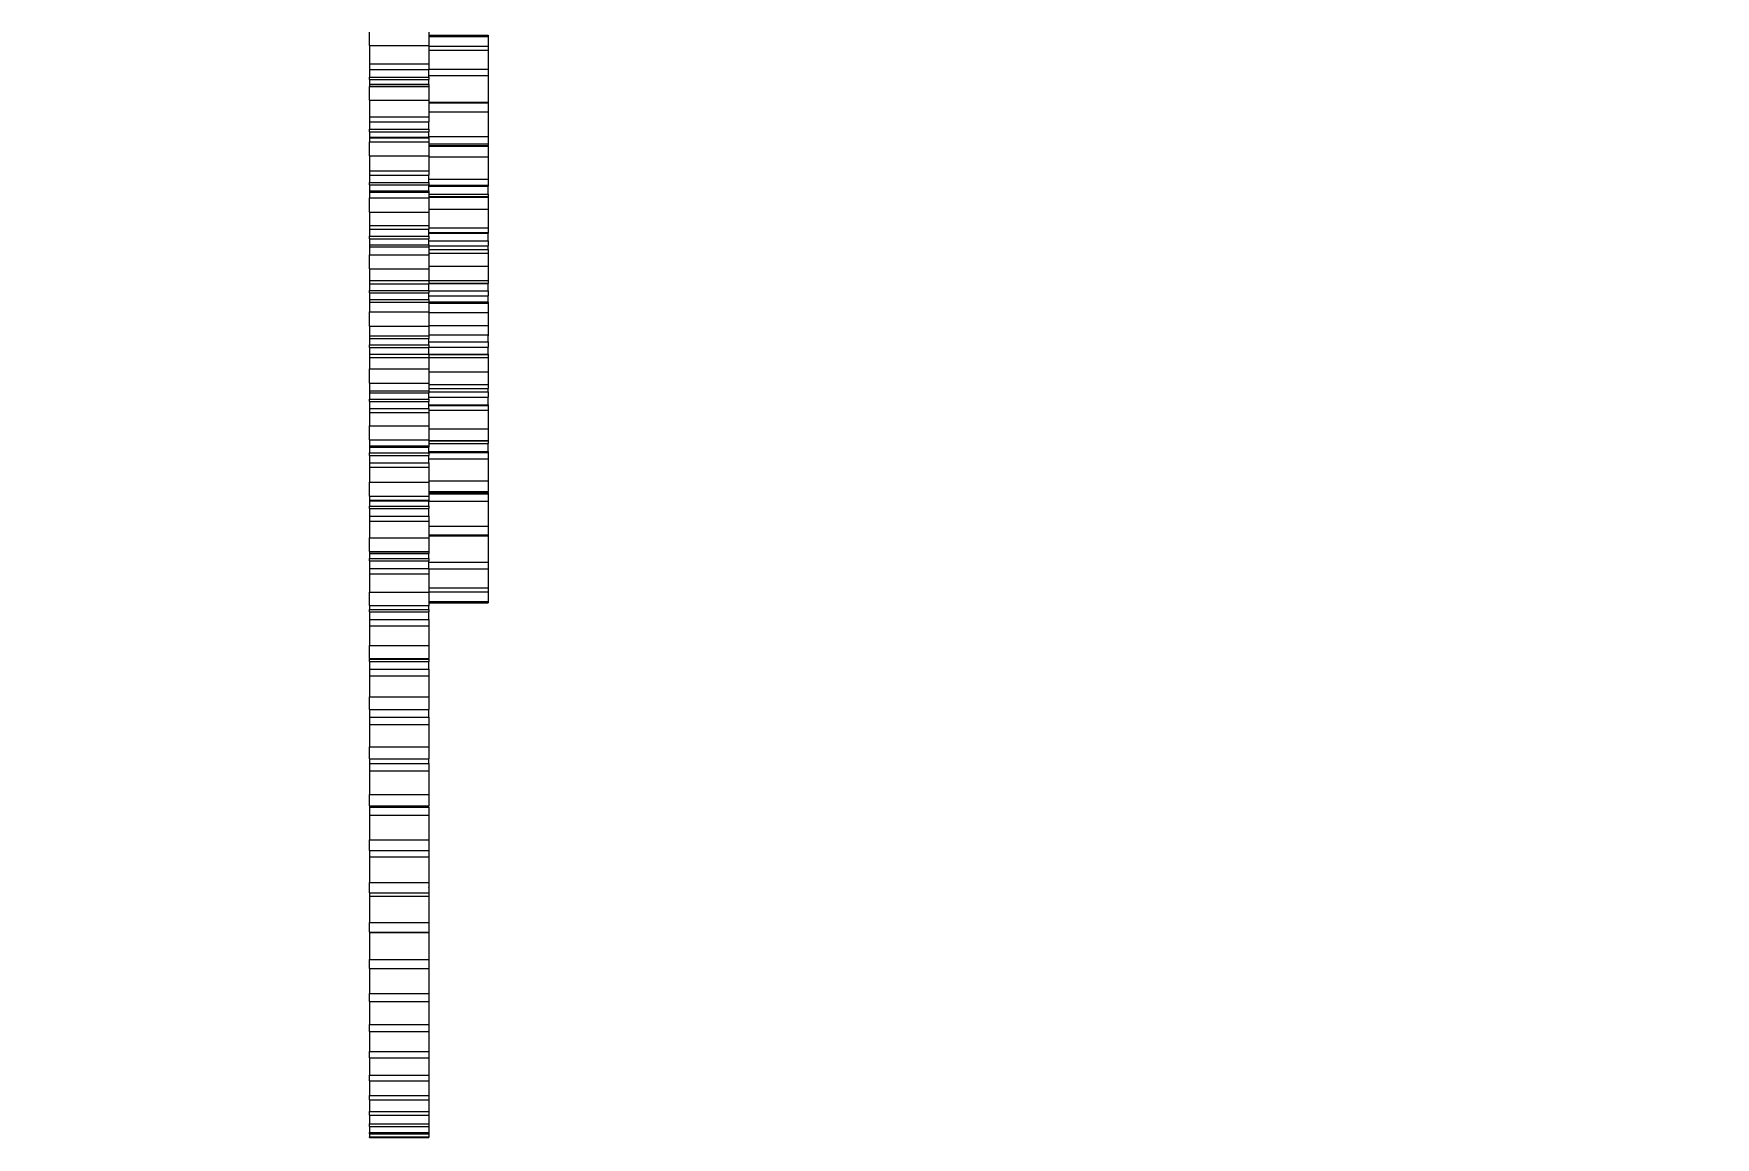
# Model space of a CAD drawing. Extents: x -3282 to 4846, y -1718 to 1845.
# Drawn here: x 307.4 to 590.8, y -96.9 to 89.2 of the extents above; entities that cross this region are included whole.
import ezdxf

# ---------------------------------------------------------------- set-up
doc = ezdxf.new("R2010")
doc.units = 0
doc.layers.get('0').update_dxf_attribs({"linetype": 'CONTINUOUS'})
doc.layers.add('DIMENSION', color=7, linetype='CONTINUOUS')
doc.styles.add('VCDSTYLE14', font='DejaVu Sans Mono')
doc.dimstyles.get("Standard").update_dxf_attribs({"dimtxt": 2.5, "dimasz": 2.5, "dimexe": 1.25, "dimexo": 0.625, "dimtad": 1, "dimcen": 2.5, "dimazin": 3, "dimtfac": 1, "dimtmove": 0, "dimatfit": 3})

# ---------------------------------------------------------------- blocks, each defined once
blk = doc.blocks.new('*D0')
at = {"layer": 'DIMENSION'}
for p, q in [((1920.409424, 1586.460938), (1879.283569, 1563.877319)), ((1904.027975, 1583.74002), (1879.283569, 1563.877319)), ((1874.299874, 1572.952921), (1879.765015, 1563.000732)), ((1879.283569, 1563.877319), (1909.322672, 1574.098123)), ((1867.343814, 1569.133104), (1872.808838, 1559.180908)), ((1872.327515, 1560.057495), (1879.283569, 1563.877319)), ((1872.327515, 1560.057495), (1842.288417, 1549.836677)), ((1846.031494, 1545.617432), (1872.327515, 1560.057495)), ((1847.583118, 1540.194783), (1872.327515, 1560.057495))]:
    blk.add_line(p, q, dxfattribs=at)
at = {"layer": 'DIMENSION', "style": 'VCDSTYLE14'}
blk.add_text('7.9', height=20, rotation=28.77, dxfattribs=at).set_placement((1873.20752, 1561.681519))
blk = doc.blocks.new('*D1')
at = {"layer": 'DIMENSION'}
for p, q in [((1893.807739, 1612.206177), (1887.669786, 1643.337159)), ((1877.409754, 1639.370834), (1893.807739, 1612.206177)), ((1882.990479, 1640.18811), (1893.807739, 1612.206177)), ((1867.365429, 1601.984106), (1894.740479, 1612.566772)), ((1893.807739, 1612.206177), (1917.175781, 1551.758423)), ((1890.733437, 1541.536361), (1918.108521, 1552.119019)), ((1934.379883, 1507.255249), (1917.175781, 1551.758423)), ((1933.573797, 1524.593784), (1917.175781, 1551.758423)), ((1917.175781, 1551.758423), (1923.313769, 1520.627448))]:
    blk.add_line(p, q, dxfattribs=at)
at = {"layer": 'DIMENSION', "style": 'VCDSTYLE14'}
blk.add_text('64.8', height=20, rotation=291.14, dxfattribs=at).set_placement((1910.167725, 1572.65979))
blk = doc.blocks.new('*D2')
at = {"layer": 'DIMENSION'}
for p, q in [((1890.443099, 1628.95426), (1863.278442, 1612.556274)), ((1891.260376, 1623.373535), (1863.278442, 1612.556274)), ((1863.278442, 1612.556274), (1894.409424, 1618.694227)), ((1848.354736, 1606.786987), (1863.278442, 1612.556274)), ((1867.365429, 1601.984106), (1862.917847, 1613.489014)), ((1848.354736, 1606.786987), (1817.223763, 1600.648989)), ((1820.372925, 1595.969727), (1848.354736, 1606.786987)), ((1821.190104, 1590.388962), (1848.354736, 1606.786987)), ((1852.441755, 1596.214883), (1847.994141, 1607.719727))]:
    blk.add_line(p, q, dxfattribs=at)
at = {"layer": 'DIMENSION', "style": 'VCDSTYLE14'}
blk.add_text('16', height=20, rotation=21.14, dxfattribs=at).set_placement((1855.276367, 1610.534912))
blk = doc.blocks.new('*D3')
at = {"layer": 'DIMENSION'}
for p, q in [((2720.820225, 518.82797), (2690.862793, 508.370209)), ((2720.47168, 513.198486), (2690.862793, 508.370209)), ((2455.580078, 470.00296), (2690.862793, 508.370209)), ((2690.862793, 508.370209), (2722.590595, 507.971368)), ((2455.580078, 470.00296), (2423.852276, 470.401786)), ((2260.59668, 438.207214), (2455.580078, 470.00296)), ((2425.622651, 459.545186), (2455.580078, 470.00296))]:
    blk.add_line(p, q, dxfattribs=at)
at = {"layer": 'DIMENSION', "style": 'VCDSTYLE14'}
blk.add_text('%%c 238.4', height=20, rotation=9.26, dxfattribs=at).set_placement((2264.383545, 439.837952))

msp = doc.modelspace()

# ---------------------------------------------------------------- linework, layer by layer
at = {"color": 1}
for p, q in [((363.991122, 87.160784), (363.991122, 89.42574)), ((373.991122, 89.42574), (373.991122, 87.160784)), ((373.991122, 88.939137), (383.991122, 88.939137)), ((373.991122, 88.939137), (383.991122, 88.939137)), ((373.991122, 88.708139), (383.991122, 88.708139)), ((373.991122, 88.708139), (383.991122, 88.708139)), ((383.991122, 88.939137), (383.991122, 88.708139)), ((383.991122, 88.939137), (383.991122, 88.708139)), ((383.991122, 88.70814), (383.991122, 87.079169)), ((383.991122, 88.70814), (383.991122, 87.079169)), ((363.991122, 87.160784), (363.991122, 84.087069)), ((363.991122, 87.160784), (373.991122, 87.160784)), ((373.991122, 87.160784), (373.991122, 84.087069)), ((373.991122, 87.079169), (383.991122, 87.079169)), ((373.991122, 87.079169), (383.991122, 87.079169)), ((373.991122, 86.396272), (383.991122, 86.396272)), ((373.991122, 86.396272), (383.991122, 86.396272)), ((383.991122, 87.079169), (383.991122, 86.396272)), ((383.991122, 87.079169), (383.991122, 86.396272)), ((383.991122, 86.396274), (383.991122, 83.209526)), ((383.991122, 86.396274), (383.991122, 83.209526)), ((363.991122, 84.087069), (363.991122, 83.152949)), ((363.991122, 84.087069), (373.991122, 84.087069)), ((363.991122, 83.152949), (363.991122, 81.855207)), ((363.991122, 83.152949), (373.991122, 83.152949)), ((373.991122, 84.087069), (373.991122, 83.152949)), ((373.991122, 83.209526), (383.991122, 83.209526)), ((373.991122, 83.209526), (383.991122, 83.209526)), ((373.991122, 81.855207), (373.991122, 83.152949)), ((383.991122, 83.209526), (383.991122, 82.104576)), ((383.991122, 83.209526), (383.991122, 82.104576)), ((363.991122, 81.454091), (363.991122, 81.855207)), ((363.991122, 81.855207), (373.991122, 81.855207)), ((363.991122, 81.454091), (363.991122, 80.62639)), ((363.991122, 81.454091), (373.991122, 81.454091)), ((373.991122, 80.62639), (363.991122, 80.62639)), ((363.991122, 80.62639), (363.991122, 80.62085)), ((363.991122, 80.62085), (363.991122, 80.291247)), ((363.991122, 80.62085), (373.991122, 80.62085)), ((363.991122, 77.974302), (363.991122, 80.291247)), ((363.991122, 80.291247), (373.991122, 80.291247)), ((373.991122, 82.104576), (383.991122, 82.104576)), ((373.991122, 82.104576), (383.991122, 82.104576)), ((373.991122, 81.855207), (373.991122, 81.454091)), ((373.991122, 80.62639), (373.991122, 81.454091)), ((373.991122, 80.62639), (373.991122, 80.62085)), ((373.991122, 80.62085), (373.991122, 80.291247)), ((373.991122, 80.291247), (373.991122, 77.974302)), ((383.991122, 82.104577), (383.991122, 77.652639)), ((383.991122, 82.104577), (383.991122, 77.652639)), ((363.991122, 77.974302), (363.991122, 75.164071)), ((363.991122, 77.974302), (373.991122, 77.974302)), ((373.991122, 77.974303), (373.991122, 75.164071)), ((373.991122, 77.652639), (383.991122, 77.652639)), ((373.991122, 77.652639), (383.991122, 77.652639)), ((373.991122, 77.49933), (383.991122, 77.49933)), ((373.991122, 77.49933), (383.991122, 77.49933)), ((383.991122, 77.652643), (383.991122, 77.49933)), ((383.991122, 77.652643), (383.991122, 77.49933)), ((383.991122, 77.49933), (383.991122, 76.020618)), ((383.991122, 77.49933), (383.991122, 76.020618)), ((363.991122, 75.164071), (363.991122, 74.32251)), ((363.991122, 75.164071), (373.991122, 75.164071)), ((363.991122, 74.32251), (363.991122, 73.053044)), ((363.991122, 74.32251), (373.991122, 74.32251)), ((373.991122, 76.020618), (383.991122, 76.020618)), ((373.991122, 76.020618), (383.991122, 76.020618)), ((373.991122, 75.164071), (373.991122, 74.32251)), ((373.991122, 73.053044), (373.991122, 74.32251)), ((383.991122, 76.020619), (383.991122, 71.826289)), ((383.991122, 76.020619), (383.991122, 71.826289)), ((363.991122, 72.643813), (363.991122, 73.053044)), ((363.991122, 73.053044), (373.991122, 73.053044)), ((363.991122, 72.643813), (363.991122, 71.734054)), ((363.991122, 72.643813), (373.991122, 72.643813)), ((363.991122, 71.734054), (363.991122, 71.627732)), ((363.991122, 71.734054), (373.991122, 71.734054)), ((363.991122, 71.627732), (363.991122, 70.9658)), ((363.991122, 71.627732), (373.991122, 71.627732)), ((363.991122, 68.608155), (363.991122, 70.9658)), ((363.991122, 70.9658), (373.991122, 70.9658)), ((373.991122, 73.053044), (373.991122, 72.643813)), ((373.991122, 71.734054), (373.991122, 72.643813)), ((373.991122, 71.826289), (383.991122, 71.826289)), ((373.991122, 71.826289), (383.991122, 71.826289)), ((373.991122, 71.734054), (373.991122, 71.627732)), ((373.991122, 71.627732), (373.991122, 70.9658)), ((373.991122, 70.9658), (373.991122, 68.608155)), ((383.991122, 71.826292), (383.991122, 70.593247)), ((383.991122, 71.826292), (383.991122, 70.593247)), ((363.991122, 68.608155), (363.991122, 66.075098)), ((363.991122, 68.608155), (373.991122, 68.608155)), ((373.991122, 70.593247), (383.991122, 70.593247)), ((373.991122, 70.593247), (383.991122, 70.593247)), ((373.991122, 70.348786), (383.991122, 70.348786)), ((373.991122, 70.348786), (383.991122, 70.348786)), ((373.991122, 70.198142), (383.991122, 70.198142)), ((373.991122, 70.198142), (383.991122, 70.198142)), ((373.991122, 68.608155), (373.991122, 66.075098)), ((373.991122, 68.410295), (383.991122, 68.410295)), ((373.991122, 68.410295), (383.991122, 68.410295)), ((383.991122, 70.593247), (383.991122, 70.348786)), ((383.991122, 70.593247), (383.991122, 70.348786)), ((383.991122, 70.198142), (383.991122, 70.348786)), ((383.991122, 70.198142), (383.991122, 70.348786)), ((383.991122, 70.198142), (383.991122, 68.410295)), ((383.991122, 70.198142), (383.991122, 68.410295)), ((383.991122, 68.410297), (383.991122, 64.656887)), ((383.991122, 68.410297), (383.991122, 64.656887)), ((363.991122, 66.075098), (363.991122, 65.330196)), ((363.991122, 66.075098), (373.991122, 66.075098)), ((363.991122, 65.330196), (363.991122, 64.09519)), ((363.991122, 65.330196), (373.991122, 65.330196)), ((373.991122, 66.075098), (373.991122, 65.330196)), ((373.991122, 64.09519), (373.991122, 65.330196)), ((363.991122, 63.679839), (363.991122, 64.09519)), ((363.991122, 64.09519), (373.991122, 64.09519)), ((363.991122, 63.679839), (363.991122, 62.703026)), ((363.991122, 63.679839), (373.991122, 63.679839)), ((363.991122, 62.703026), (363.991122, 62.485869)), ((363.991122, 62.703026), (373.991122, 62.703026)), ((363.991122, 62.485869), (363.991122, 61.494831)), ((363.991122, 62.485869), (373.991122, 62.485869)), ((373.991122, 64.656887), (383.991122, 64.656887)), ((373.991122, 64.656887), (383.991122, 64.656887)), ((373.991122, 64.09519), (373.991122, 63.679839)), ((373.991122, 62.703026), (373.991122, 63.679839)), ((373.991122, 63.630983), (383.991122, 63.630983)), ((373.991122, 63.630983), (383.991122, 63.630983)), ((373.991122, 63.443544), (383.991122, 63.443544)), ((373.991122, 63.443544), (383.991122, 63.443544)), ((373.991122, 62.703026), (373.991122, 62.485869)), ((373.991122, 62.485869), (373.991122, 61.494831)), ((383.991122, 64.65689), (383.991122, 63.630983)), ((383.991122, 64.65689), (383.991122, 63.630983)), ((383.991122, 63.630983), (383.991122, 63.443544)), ((383.991122, 63.630983), (383.991122, 63.443544)), ((383.991122, 62.109838), (383.991122, 63.443544)), ((383.991122, 62.109838), (383.991122, 63.443544)), ((363.991122, 59.107972), (363.991122, 61.494831)), ((363.991122, 61.494831), (373.991122, 61.494831)), ((373.991122, 62.109838), (383.991122, 62.109838)), ((373.991122, 62.109838), (383.991122, 62.109838)), ((383.991122, 61.652363), (373.991122, 61.652363)), ((383.991122, 61.652363), (373.991122, 61.652363)), ((373.991122, 61.625062), (383.991122, 61.625062)), ((373.991122, 61.625062), (383.991122, 61.625062)), ((373.991122, 61.494831), (373.991122, 59.107972)), ((373.991122, 59.606217), (383.991122, 59.606217)), ((373.991122, 59.606217), (383.991122, 59.606217)), ((383.991122, 62.109838), (383.991122, 61.652363)), ((383.991122, 62.109838), (383.991122, 61.652363)), ((383.991122, 61.652363), (383.991122, 61.625062)), ((383.991122, 61.652363), (383.991122, 61.625062)), ((383.991122, 61.625062), (383.991122, 59.606217)), ((383.991122, 61.625062), (383.991122, 59.606217)), ((383.991122, 59.606218), (383.991122, 56.457771)), ((383.991122, 59.606218), (383.991122, 56.457771)), ((363.991122, 59.107972), (363.991122, 56.86443)), ((363.991122, 59.107972), (373.991122, 59.107972)), ((363.991122, 56.86443), (363.991122, 56.219817)), ((363.991122, 56.86443), (373.991122, 56.86443)), ((373.991122, 59.107972), (373.991122, 56.86443)), ((373.991122, 56.86443), (373.991122, 56.219817)), ((363.991122, 56.219817), (363.991122, 55.025288)), ((363.991122, 56.219817), (373.991122, 56.219817)), ((363.991122, 54.605839), (363.991122, 55.025288)), ((363.991122, 55.025288), (373.991122, 55.025288)), ((363.991122, 54.605839), (363.991122, 53.566732)), ((363.991122, 54.605839), (373.991122, 54.605839)), ((373.991122, 56.457771), (383.991122, 56.457771)), ((373.991122, 56.457771), (383.991122, 56.457771)), ((373.991122, 55.025288), (373.991122, 56.219817)), ((373.991122, 55.683842), (383.991122, 55.683842)), ((373.991122, 55.683842), (383.991122, 55.683842)), ((373.991122, 55.561618), (383.991122, 55.561618)), ((373.991122, 55.561618), (383.991122, 55.561618)), ((373.991122, 55.025288), (373.991122, 54.605839)), ((373.991122, 53.566732), (373.991122, 54.605839)), ((373.991122, 54.270535), (383.991122, 54.270535)), ((373.991122, 54.270535), (383.991122, 54.270535)), ((383.991122, 56.457774), (383.991122, 55.683842)), ((383.991122, 56.457774), (383.991122, 55.683842)), ((383.991122, 55.683842), (383.991122, 55.561618)), ((383.991122, 55.683842), (383.991122, 55.561618)), ((383.991122, 54.270535), (383.991122, 55.561618)), ((383.991122, 54.270535), (383.991122, 55.561618)), ((383.991122, 54.270535), (383.991122, 53.41429)), ((383.991122, 54.270535), (383.991122, 53.41429)), ((363.991122, 53.566732), (363.991122, 53.239797)), ((363.991122, 53.566732), (373.991122, 53.566732)), ((363.991122, 53.239797), (363.991122, 51.924482)), ((363.991122, 53.239797), (373.991122, 53.239797)), ((363.991122, 49.520037), (363.991122, 51.924482)), ((363.991122, 51.924482), (373.991122, 51.924482)), ((373.991122, 53.566732), (373.991122, 53.239797)), ((373.991122, 53.41429), (383.991122, 53.41429)), ((373.991122, 53.41429), (383.991122, 53.41429)), ((373.991122, 53.239797), (373.991122, 51.924482)), ((373.991122, 52.797127), (383.991122, 52.797127)), ((373.991122, 52.797127), (383.991122, 52.797127)), ((373.991122, 52.154772), (383.991122, 52.154772)), ((373.991122, 52.154772), (383.991122, 52.154772)), ((373.991122, 51.924482), (373.991122, 49.520037)), ((383.991122, 52.797127), (383.991122, 53.41429)), ((383.991122, 52.797127), (383.991122, 53.41429)), ((383.991122, 52.797127), (383.991122, 52.154772)), ((383.991122, 52.797127), (383.991122, 52.154772)), ((383.991122, 52.154772), (383.991122, 49.993163)), ((383.991122, 52.154772), (383.991122, 49.993163)), ((363.991122, 49.520037), (363.991122, 47.576941)), ((363.991122, 49.520037), (373.991122, 49.520037)), ((373.991122, 49.993163), (383.991122, 49.993163)), ((373.991122, 49.993163), (383.991122, 49.993163)), ((373.991122, 49.520037), (373.991122, 47.576941)), ((383.991122, 49.993164), (383.991122, 47.587282)), ((383.991122, 49.993164), (383.991122, 47.587282)), ((363.991122, 47.576941), (363.991122, 47.035756)), ((363.991122, 47.576941), (373.991122, 47.576941)), ((363.991122, 47.035756), (363.991122, 45.887525)), ((363.991122, 47.035756), (373.991122, 47.035756)), ((363.991122, 45.466023), (363.991122, 45.887525)), ((363.991122, 45.887525), (373.991122, 45.887525)), ((363.991122, 45.466023), (363.991122, 44.369684)), ((363.991122, 45.466023), (373.991122, 45.466023)), ((373.991122, 47.587282), (383.991122, 47.587282)), ((373.991122, 47.587282), (383.991122, 47.587282)), ((373.991122, 47.576941), (373.991122, 47.035756)), ((373.991122, 47.099152), (383.991122, 47.099152)), ((373.991122, 47.099152), (383.991122, 47.099152)), ((373.991122, 47.047484), (383.991122, 47.047484)), ((373.991122, 47.047484), (383.991122, 47.047484)), ((373.991122, 45.887525), (373.991122, 47.035756)), ((373.991122, 45.887525), (373.991122, 45.466023)), ((373.991122, 45.855452), (383.991122, 45.855452)), ((373.991122, 45.855452), (383.991122, 45.855452)), ((373.991122, 44.369684), (373.991122, 45.466023)), ((383.991122, 47.587284), (383.991122, 47.099152)), ((383.991122, 47.587284), (383.991122, 47.099152)), ((383.991122, 47.099152), (383.991122, 47.047484)), ((383.991122, 47.099152), (383.991122, 47.047484)), ((383.991122, 45.855452), (383.991122, 47.047484)), ((383.991122, 45.855452), (383.991122, 47.047484)), ((383.991122, 45.855452), (383.991122, 44.960074)), ((383.991122, 45.855452), (383.991122, 44.960074)), ((363.991122, 44.369684), (363.991122, 43.934562)), ((363.991122, 44.369684), (373.991122, 44.369684)), ((363.991122, 43.934562), (363.991122, 42.301379)), ((363.991122, 43.934562), (373.991122, 43.934562)), ((373.991122, 44.960074), (383.991122, 44.960074)), ((373.991122, 44.960074), (383.991122, 44.960074)), ((373.991122, 44.369684), (373.991122, 43.934562)), ((383.991122, 43.940134), (373.991122, 43.940134)), ((383.991122, 43.940134), (373.991122, 43.940134)), ((373.991122, 43.934562), (373.991122, 42.301379)), ((373.991122, 43.759338), (383.991122, 43.759338)), ((373.991122, 43.759338), (383.991122, 43.759338)), ((383.991122, 43.940134), (383.991122, 44.960074)), ((383.991122, 43.940134), (383.991122, 44.960074)), ((383.991122, 43.940134), (383.991122, 43.759338)), ((383.991122, 43.940134), (383.991122, 43.759338)), ((383.991122, 43.759338), (383.991122, 42.201171)), ((383.991122, 43.759338), (383.991122, 42.201171)), ((363.991122, 39.891063), (363.991122, 42.301379)), ((363.991122, 42.301379), (373.991122, 42.301379)), ((363.991122, 39.891063), (363.991122, 38.257879)), ((363.991122, 39.891063), (373.991122, 39.891063)), ((373.991122, 42.301379), (373.991122, 39.891063)), ((373.991122, 42.201171), (383.991122, 42.201171)), ((373.991122, 42.201171), (383.991122, 42.201171)), ((373.991122, 39.99127), (383.991122, 39.99127)), ((373.991122, 39.99127), (383.991122, 39.99127)), ((373.991122, 39.891063), (373.991122, 38.257879)), ((383.991122, 42.201171), (383.991122, 39.99127)), ((383.991122, 42.201171), (383.991122, 39.99127)), ((383.991122, 39.991271), (383.991122, 38.433102)), ((383.991122, 39.991271), (383.991122, 38.433102)), ((363.991122, 38.257879), (363.991122, 37.822759)), ((363.991122, 38.257879), (373.991122, 38.257879)), ((363.991122, 37.822759), (363.991122, 36.726418)), ((363.991122, 37.822759), (373.991122, 37.822759)), ((373.991122, 38.433102), (383.991122, 38.433102)), ((373.991122, 38.433102), (383.991122, 38.433102)), ((373.991122, 38.257879), (373.991122, 37.822759)), ((373.991122, 36.726418), (373.991122, 37.822759)), ((373.991122, 37.232367), (383.991122, 37.232367)), ((373.991122, 37.232367), (383.991122, 37.232367)), ((383.991122, 38.433103), (383.991122, 38.252894)), ((383.991122, 38.433103), (383.991122, 38.252894)), ((383.991122, 37.232367), (383.991122, 38.252894)), ((383.991122, 37.232367), (383.991122, 38.252894)), ((383.991122, 37.232367), (383.991122, 36.33699)), ((383.991122, 37.232367), (383.991122, 36.33699)), ((363.991122, 36.304917), (363.991122, 36.726418)), ((363.991122, 36.726418), (373.991122, 36.726418)), ((363.991122, 36.304917), (363.991122, 35.156687)), ((363.991122, 36.304917), (373.991122, 36.304917)), ((363.991122, 35.156687), (363.991122, 34.6155)), ((363.991122, 35.156687), (373.991122, 35.156687)), ((363.991122, 34.6155), (363.991122, 32.672404)), ((363.991122, 34.6155), (373.991122, 34.6155)), ((373.991122, 36.726418), (373.991122, 36.304917)), ((373.991122, 36.33699), (383.991122, 36.33699)), ((373.991122, 36.33699), (383.991122, 36.33699)), ((373.991122, 35.156687), (373.991122, 36.304917)), ((373.991122, 35.156687), (373.991122, 34.6155)), ((373.991122, 35.144957), (383.991122, 35.144957)), ((373.991122, 35.144957), (383.991122, 35.144957)), ((373.991122, 35.093289), (383.991122, 35.093289)), ((373.991122, 35.093289), (383.991122, 35.093289)), ((373.991122, 34.6155), (373.991122, 32.672404)), ((373.991122, 34.605158), (383.991122, 34.605158)), ((373.991122, 34.605158), (383.991122, 34.605158)), ((383.991122, 35.144957), (383.991122, 36.33699)), ((383.991122, 35.144957), (383.991122, 36.33699)), ((383.991122, 35.144957), (383.991122, 35.093289)), ((383.991122, 35.144957), (383.991122, 35.093289)), ((383.991122, 35.09329), (383.991122, 34.605158)), ((383.991122, 35.09329), (383.991122, 34.605158)), ((383.991122, 34.605158), (383.991122, 32.199278)), ((383.991122, 34.605158), (383.991122, 32.199278)), ((363.991122, 30.267959), (363.991122, 32.672404)), ((363.991122, 32.672404), (373.991122, 32.672404)), ((373.991122, 32.672404), (373.991122, 30.267959)), ((373.991122, 32.199278), (383.991122, 32.199278)), ((373.991122, 32.199278), (383.991122, 32.199278)), ((383.991122, 32.199278), (383.991122, 30.037669)), ((383.991122, 32.199278), (383.991122, 30.037669)), ((363.991122, 30.267959), (363.991122, 28.952644)), ((363.991122, 30.267959), (373.991122, 30.267959)), ((363.991122, 28.952644), (363.991122, 28.62571)), ((363.991122, 28.952644), (373.991122, 28.952644)), ((363.991122, 28.62571), (363.991122, 27.586602)), ((363.991122, 28.62571), (373.991122, 28.62571)), ((373.991122, 30.267959), (373.991122, 28.952644)), ((373.991122, 30.037669), (383.991122, 30.037669)), ((373.991122, 30.037669), (383.991122, 30.037669)), ((373.991122, 29.395314), (383.991122, 29.395314)), ((373.991122, 29.395314), (383.991122, 29.395314)), ((373.991122, 28.952644), (373.991122, 28.62571)), ((373.991122, 28.778151), (383.991122, 28.778151)), ((373.991122, 28.778151), (383.991122, 28.778151)), ((373.991122, 27.586602), (373.991122, 28.62571)), ((383.991122, 30.037669), (383.991122, 29.395314)), ((383.991122, 30.037669), (383.991122, 29.395314)), ((383.991122, 28.778151), (383.991122, 29.395314)), ((383.991122, 28.778151), (383.991122, 29.395314)), ((383.991122, 28.778151), (383.991122, 27.921906)), ((383.991122, 28.778151), (383.991122, 27.921906)), ((363.991122, 27.167153), (363.991122, 27.586602)), ((363.991122, 27.586602), (373.991122, 27.586602)), ((363.991122, 27.167153), (363.991122, 25.972627)), ((363.991122, 27.167153), (373.991122, 27.167153)), ((363.991122, 25.972627), (363.991122, 25.328011)), ((363.991122, 25.972627), (373.991122, 25.972627)), ((373.991122, 27.921906), (383.991122, 27.921906)), ((373.991122, 27.921906), (383.991122, 27.921906)), ((373.991122, 27.586602), (373.991122, 27.167153)), ((373.991122, 25.972627), (373.991122, 27.167153)), ((373.991122, 26.630823), (383.991122, 26.630823)), ((373.991122, 26.630823), (383.991122, 26.630823)), ((373.991122, 26.508599), (383.991122, 26.508599)), ((373.991122, 26.508599), (383.991122, 26.508599)), ((373.991122, 25.972627), (373.991122, 25.328011)), ((373.991122, 25.734668), (383.991122, 25.734668)), ((373.991122, 25.734668), (383.991122, 25.734668)), ((383.991122, 26.630823), (383.991122, 27.921906)), ((383.991122, 26.630823), (383.991122, 27.921906)), ((383.991122, 26.630823), (383.991122, 26.508599)), ((383.991122, 26.630823), (383.991122, 26.508599)), ((383.991122, 26.508602), (383.991122, 25.734668)), ((383.991122, 26.508602), (383.991122, 25.734668)), ((383.991122, 25.734668), (383.991122, 22.586224)), ((383.991122, 25.734668), (383.991122, 22.586224)), ((363.991122, 25.328011), (363.991122, 23.08447)), ((363.991122, 25.328011), (373.991122, 25.328011)), ((363.991122, 20.69761), (363.991122, 23.08447)), ((363.991122, 23.08447), (373.991122, 23.08447)), ((373.991122, 25.328011), (373.991122, 23.084469)), ((373.991122, 23.08447), (373.991122, 20.69761)), ((363.991122, 20.69761), (363.991122, 19.706572)), ((363.991122, 20.69761), (373.991122, 20.69761)), ((373.991122, 22.586224), (383.991122, 22.586224)), ((373.991122, 22.586224), (383.991122, 22.586224)), ((373.991122, 20.69761), (373.991122, 19.706572)), ((373.991122, 20.567379), (383.991122, 20.567379)), ((373.991122, 20.567379), (383.991122, 20.567379)), ((383.991122, 20.540079), (373.991122, 20.540079)), ((383.991122, 20.540079), (373.991122, 20.540079)), ((373.991122, 20.082603), (383.991122, 20.082603)), ((373.991122, 20.082603), (383.991122, 20.082603)), ((383.991122, 22.586224), (383.991122, 20.567379)), ((383.991122, 22.586224), (383.991122, 20.567379)), ((383.991122, 20.567379), (383.991122, 20.540079)), ((383.991122, 20.567379), (383.991122, 20.540079)), ((383.991122, 20.540079), (383.991122, 20.082603)), ((383.991122, 20.540079), (383.991122, 20.082603)), ((383.991122, 18.748897), (383.991122, 20.082603)), ((383.991122, 18.748897), (383.991122, 20.082603)), ((363.991122, 19.706572), (363.991122, 19.489416)), ((363.991122, 19.706572), (373.991122, 19.706572)), ((363.991122, 19.489416), (363.991122, 18.512602)), ((363.991122, 19.489416), (373.991122, 19.489416)), ((363.991122, 18.097251), (363.991122, 18.512602)), ((363.991122, 18.512602), (373.991122, 18.512602)), ((363.991122, 18.097251), (363.991122, 16.862248)), ((363.991122, 18.097251), (373.991122, 18.097251)), ((373.991122, 19.706572), (373.991122, 19.489416)), ((373.991122, 18.512602), (373.991122, 19.489416)), ((373.991122, 18.748897), (383.991122, 18.748897)), ((373.991122, 18.748897), (383.991122, 18.748897)), ((373.991122, 18.561458), (383.991122, 18.561458)), ((373.991122, 18.561458), (383.991122, 18.561458)), ((373.991122, 18.512602), (373.991122, 18.097251)), ((373.991122, 16.862248), (373.991122, 18.097251)), ((373.991122, 17.535552), (383.991122, 17.535552)), ((373.991122, 17.535552), (383.991122, 17.535552)), ((383.991122, 18.748897), (383.991122, 18.561458)), ((383.991122, 18.748897), (383.991122, 18.561458)), ((383.991122, 18.561462), (383.991122, 17.535552)), ((383.991122, 18.561462), (383.991122, 17.535552)), ((383.991122, 17.535552), (383.991122, 13.782146)), ((383.991122, 17.535552), (383.991122, 13.782146)), ((363.991122, 16.862248), (363.991122, 16.117343)), ((363.991122, 16.862248), (373.991122, 16.862248)), ((363.991122, 16.117343), (363.991122, 13.584286)), ((363.991122, 16.117343), (373.991122, 16.117343)), ((373.991122, 16.862248), (373.991122, 16.117343)), ((373.991122, 16.117343), (373.991122, 13.584286)), ((363.991122, 11.226642), (363.991122, 13.584286)), ((363.991122, 13.584286), (373.991122, 13.584286)), ((373.991122, 13.782146), (383.991122, 13.782146)), ((373.991122, 13.782146), (383.991122, 13.782146)), ((373.991122, 13.584286), (373.991122, 11.226642)), ((373.991122, 11.994299), (383.991122, 11.994299)), ((373.991122, 11.994299), (383.991122, 11.994299)), ((373.991122, 11.843656), (383.991122, 11.843656)), ((373.991122, 11.843656), (383.991122, 11.843656)), ((373.991122, 11.599194), (383.991122, 11.599194)), ((373.991122, 11.599194), (383.991122, 11.599194)), ((383.991122, 13.782146), (383.991122, 11.994299)), ((383.991122, 13.782146), (383.991122, 11.994299)), ((383.991122, 11.843656), (383.991122, 11.994299)), ((383.991122, 11.843656), (383.991122, 11.994299)), ((383.991122, 11.843656), (383.991122, 11.599194)), ((383.991122, 11.843656), (383.991122, 11.599194)), ((383.991122, 11.5992), (383.991122, 10.36615)), ((383.991122, 11.5992), (383.991122, 10.36615)), ((363.991122, 11.226642), (363.991122, 10.564709)), ((363.991122, 11.226642), (373.991122, 11.226642)), ((363.991122, 10.564709), (363.991122, 10.458388)), ((363.991122, 10.564709), (373.991122, 10.564709)), ((363.991122, 10.458388), (363.991122, 9.548628)), ((363.991122, 10.458388), (373.991122, 10.458388)), ((363.991122, 9.139397), (363.991122, 9.548628)), ((363.991122, 9.548628), (373.991122, 9.548628)), ((363.991122, 9.139397), (363.991122, 7.869934)), ((363.991122, 9.139397), (373.991122, 9.139397)), ((373.991122, 11.226642), (373.991122, 10.564709)), ((373.991122, 10.564709), (373.991122, 10.458388)), ((373.991122, 9.548628), (373.991122, 10.458388)), ((373.991122, 10.36615), (383.991122, 10.36615)), ((373.991122, 10.36615), (383.991122, 10.36615)), ((373.991122, 9.548628), (373.991122, 9.139397)), ((373.991122, 7.869934), (373.991122, 9.139397)), ((383.991122, 10.36615), (383.991122, 6.171824)), ((383.991122, 10.36615), (383.991122, 6.171824)), ((363.991122, 7.869934), (363.991122, 7.02837)), ((363.991122, 7.869934), (373.991122, 7.869934)), ((363.991122, 7.02837), (363.991122, 4.218139)), ((363.991122, 7.02837), (373.991122, 7.02837)), ((373.991122, 7.869934), (373.991122, 7.02837)), ((373.991122, 7.02837), (373.991122, 4.218139)), ((373.991122, 6.171824), (383.991122, 6.171824)), ((373.991122, 6.171824), (383.991122, 6.171824)), ((383.991122, 6.171824), (383.991122, 4.693112)), ((383.991122, 6.171824), (383.991122, 4.693112)), ((363.991122, 1.901194), (363.991122, 4.218139)), ((363.991122, 4.218139), (373.991122, 4.218139)), ((373.991122, 4.693112), (383.991122, 4.693112)), ((373.991122, 4.693112), (383.991122, 4.693112)), ((373.991122, 4.5398), (383.991122, 4.5398)), ((373.991122, 4.5398), (383.991122, 4.5398)), ((373.991122, 4.218139), (373.991122, 1.901194)), ((383.991122, 4.693112), (383.991122, 4.5398)), ((383.991122, 4.693112), (383.991122, 4.5398)), ((383.991122, 4.5398), (383.991122, 0.087865)), ((383.991122, 4.5398), (383.991122, 0.087865)), ((363.991122, 1.901194), (363.991122, 1.571591)), ((363.991122, 1.901194), (373.991122, 1.901194)), ((363.991122, 1.571591), (363.991122, 1.566052)), ((363.991122, 1.571591), (373.991122, 1.571591)), ((373.991122, 1.566052), (363.991122, 1.566052)), ((363.991122, 1.566052), (363.991122, 0.738351)), ((363.991122, 0.337234), (363.991122, 0.738351)), ((363.991122, 0.738351), (373.991122, 0.738351)), ((363.991122, 0.337234), (363.991122, -0.960505)), ((363.991122, 0.337234), (373.991122, 0.337234)), ((373.991122, 1.901194), (373.991122, 1.571591)), ((373.991122, 1.571591), (373.991122, 1.566052)), ((373.991122, 0.738351), (373.991122, 1.566052)), ((373.991122, 0.738351), (373.991122, 0.337234)), ((373.991122, -0.960505), (373.991122, 0.337234)), ((373.991122, 0.087865), (383.991122, 0.087865)), ((373.991122, 0.087865), (383.991122, 0.087865)), ((383.991122, 0.087865), (383.991122, -1.017085)), ((383.991122, 0.087865), (383.991122, -1.017085)), ((363.991122, -0.960505), (363.991122, -1.894628)), ((363.991122, -0.960505), (373.991122, -0.960505)), ((363.991122, -1.894628), (363.991122, -4.968343)), ((363.991122, -1.894628), (373.991122, -1.894628)), ((373.991122, -0.960505), (373.991122, -1.894628)), ((373.991122, -1.017085), (383.991122, -1.017085)), ((373.991122, -1.017085), (383.991122, -1.017085)), ((373.991122, -1.894628), (373.991122, -4.968343)), ((383.991122, -1.017085), (383.991122, -4.203831)), ((383.991122, -1.017085), (383.991122, -4.203831)), ((363.991122, -7.233299), (363.991122, -4.968343)), ((363.991122, -4.968343), (373.991122, -4.968343)), ((373.991122, -4.203831), (383.991122, -4.203831)), ((373.991122, -4.203831), (383.991122, -4.203831)), ((373.991122, -4.886728), (383.991122, -4.886728)), ((373.991122, -4.886728), (383.991122, -4.886728)), ((373.991122, -4.968343), (373.991122, -7.233299)), ((383.991122, -4.203831), (383.991122, -4.886728)), ((383.991122, -4.203831), (383.991122, -4.886728)), ((383.991122, -4.886728), (383.991122, -6.515698)), ((383.991122, -4.886728), (383.991122, -6.515698)), ((363.991122, -7.233299), (363.991122, -7.290372)), ((363.991122, -7.233299), (373.991122, -7.233299)), ((373.991122, -7.290372), (363.991122, -7.290372)), ((363.991122, -7.290372), (363.991122, -7.875307)), ((363.991122, -8.266355), (363.991122, -7.875307)), ((363.991122, -7.875307), (373.991122, -7.875307)), ((363.991122, -8.266355), (363.991122, -9.586047)), ((363.991122, -8.266355), (373.991122, -8.266355)), ((373.991122, -6.515698), (383.991122, -6.515698)), ((373.991122, -6.515698), (383.991122, -6.515698)), ((373.991122, -6.746696), (383.991122, -6.746696)), ((373.991122, -6.746696), (383.991122, -6.746696)), ((373.991122, -7.233299), (373.991122, -7.290372)), ((373.991122, -7.875307), (373.991122, -7.290372)), ((373.991122, -7.875307), (373.991122, -8.266355)), ((373.991122, -9.586047), (373.991122, -8.266355)), ((383.991122, -6.515698), (383.991122, -6.746696)), ((383.991122, -6.515698), (383.991122, -6.746696)), ((363.991122, -9.586047), (363.991122, -10.608179)), ((363.991122, -9.586047), (373.991122, -9.586047)), ((363.991122, -10.608179), (363.991122, -13.930402)), ((363.991122, -10.608179), (373.991122, -10.608179)), ((373.991122, -9.586047), (373.991122, -10.608179)), ((373.991122, -10.608179), (373.991122, -13.930402)), ((363.991122, -16.132336), (363.991122, -13.930402)), ((363.991122, -13.930402), (373.991122, -13.930402)), ((373.991122, -13.930402), (373.991122, -16.132336)), ((363.991122, -16.132336), (363.991122, -16.250381)), ((363.991122, -16.132336), (373.991122, -16.132336)), ((363.991122, -16.629455), (363.991122, -16.250381)), ((363.991122, -16.250381), (373.991122, -16.250381)), ((363.991122, -16.629455), (363.991122, -17.964671)), ((363.991122, -16.629455), (373.991122, -16.629455)), ((373.991122, -16.250381), (373.991122, -16.132336)), ((373.991122, -16.250381), (373.991122, -16.629455)), ((373.991122, -17.964671), (373.991122, -16.629455)), ((363.991122, -17.964671), (363.991122, -19.069832)), ((363.991122, -17.964671), (373.991122, -17.964671)), ((363.991122, -19.069832), (363.991122, -22.624378)), ((363.991122, -19.069832), (373.991122, -19.069832)), ((373.991122, -17.964671), (373.991122, -19.069832)), ((373.991122, -19.069832), (373.991122, -22.624378)), ((363.991122, -24.75256), (363.991122, -22.624378)), ((363.991122, -22.624378), (373.991122, -22.624378)), ((373.991122, -22.624378), (373.991122, -24.75256)), ((363.991122, -24.75256), (363.991122, -26.055556)), ((363.991122, -24.75256), (373.991122, -24.75256)), ((373.991122, -26.055556), (373.991122, -24.75256)), ((363.991122, -26.055556), (363.991122, -27.238361)), ((363.991122, -26.055556), (373.991122, -26.055556)), ((363.991122, -27.238361), (363.991122, -31.007913)), ((363.991122, -27.238361), (373.991122, -27.238361)), ((373.991122, -26.055556), (373.991122, -27.238361)), ((373.991122, -27.238361), (373.991122, -31.007913)), ((363.991122, -33.051977), (363.991122, -31.007913)), ((363.991122, -31.007913), (373.991122, -31.007913)), ((373.991122, -31.007913), (373.991122, -33.051977)), ((363.991122, -33.051977), (363.991122, -33.819284)), ((363.991122, -33.051977), (373.991122, -33.051977)), ((363.991122, -33.819284), (363.991122, -35.073971)), ((363.991122, -33.819284), (373.991122, -33.819284)), ((373.991122, -33.819284), (373.991122, -33.051977)), ((373.991122, -33.819284), (373.991122, -35.073971)), ((363.991122, -35.073971), (363.991122, -39.040163)), ((363.991122, -35.073971), (373.991122, -35.073971)), ((373.991122, -35.073971), (373.991122, -39.040163)), ((363.991122, -40.99015), (363.991122, -39.040163)), ((363.991122, -39.040163), (373.991122, -39.040163)), ((373.991122, -39.040163), (373.991122, -40.99015)), ((363.991122, -40.99015), (363.991122, -41.218031)), ((363.991122, -40.99015), (373.991122, -40.99015)), ((363.991122, -41.218031), (363.991122, -42.538488)), ((363.991122, -41.218031), (373.991122, -41.218031)), ((373.991122, -41.218031), (373.991122, -40.99015)), ((373.991122, -41.218031), (373.991122, -42.538488)), ((363.991122, -42.538488), (363.991122, -46.681998)), ((363.991122, -42.538488), (373.991122, -42.538488)), ((373.991122, -42.538488), (373.991122, -46.681998)), ((363.991122, -48.528407), (363.991122, -46.681998)), ((363.991122, -46.681998), (373.991122, -46.681998)), ((373.991122, -46.681998), (373.991122, -48.528407)), ((363.991122, -48.528407), (363.991122, -49.595545)), ((363.991122, -48.528407), (373.991122, -48.528407)), ((363.991122, -49.595545), (363.991122, -53.896186)), ((363.991122, -49.595545), (373.991122, -49.595545)), ((373.991122, -48.528407), (373.991122, -49.595545)), ((373.991122, -49.595545), (373.991122, -53.896186)), ((363.991122, -52.809006), (363.991122, -52.810581)), ((363.991122, -55.630022), (363.991122, -53.896186)), ((363.991122, -53.896186), (373.991122, -53.896186)), ((363.991122, -55.630022), (363.991122, -56.21076)), ((363.991122, -55.630022), (373.991122, -55.630022)), ((363.991122, -56.21076), (363.991122, -60.64758)), ((363.991122, -56.21076), (373.991122, -56.21076)), ((373.991122, -53.896186), (373.991122, -55.630022)), ((373.991122, -54.768069), (373.991122, -54.766759)), ((373.991122, -55.630022), (373.991122, -56.210761)), ((373.991122, -56.21076), (373.991122, -60.64758)), ((363.991122, -62.260396), (363.991122, -60.64758)), ((363.991122, -60.64758), (373.991122, -60.64758)), ((363.991122, -62.260396), (363.991122, -62.351906)), ((363.991122, -62.260396), (373.991122, -62.260396)), ((373.991122, -60.64758), (373.991122, -62.260396)), ((373.991122, -62.260396), (373.991122, -62.351906)), ((363.991122, -62.351906), (363.991122, -66.903289)), ((363.991122, -62.351906), (373.991122, -62.351906)), ((373.991122, -62.351906), (373.991122, -66.903289)), ((363.991122, -68.387228), (363.991122, -66.903289)), ((363.991122, -66.903289), (373.991122, -66.903289)), ((373.991122, -66.903289), (373.991122, -68.387228)), ((363.991122, -68.387228), (363.991122, -72.632835)), ((363.991122, -68.387228), (373.991122, -68.387228)), ((373.991122, -68.387228), (373.991122, -72.632835)), ((363.991122, -73.980667), (363.991122, -72.632835)), ((363.991122, -72.632835), (373.991122, -72.632835)), ((373.991122, -72.632835), (373.991122, -73.980667)), ((363.991122, -73.980667), (363.991122, -77.808304)), ((363.991122, -73.980667), (373.991122, -73.980667)), ((373.991122, -73.980667), (373.991122, -77.808305)), ((363.991122, -79.013463), (363.991122, -77.808304)), ((363.991122, -77.808304), (373.991122, -77.808304)), ((363.991122, -79.013463), (363.991122, -82.404483)), ((363.991122, -79.013463), (373.991122, -79.013463)), ((373.991122, -77.808304), (373.991122, -79.013463)), ((373.991122, -79.013463), (373.991122, -82.404483)), ((363.991122, -83.461096), (363.991122, -82.404483)), ((363.991122, -82.404483), (373.991122, -82.404483)), ((363.991122, -83.461096), (363.991122, -86.398979)), ((363.991122, -83.461096), (373.991122, -83.461096)), ((373.991122, -82.404483), (373.991122, -83.461096)), ((373.991122, -83.461096), (373.991122, -86.398979)), ((363.991122, -87.301899), (363.991122, -86.398979)), ((363.991122, -86.398979), (373.991122, -86.398979)), ((363.991122, -87.301899), (363.991122, -89.77233)), ((363.991122, -87.301899), (373.991122, -87.301899)), ((373.991122, -86.398979), (373.991122, -87.301899)), ((373.991122, -87.301899), (373.991122, -89.772331)), ((363.991122, -90.517159), (363.991122, -89.77233)), ((363.991122, -89.77233), (373.991122, -89.77233)), ((363.991122, -90.517159), (363.991122, -92.508104)), ((363.991122, -90.517159), (373.991122, -90.517159)), ((373.991122, -89.77233), (373.991122, -90.517159)), ((373.991122, -90.517159), (373.991122, -92.508104)), ((363.991122, -93.091212), (363.991122, -92.508104)), ((363.991122, -92.508104), (373.991122, -92.508104)), ((363.991122, -93.091212), (363.991122, -94.59297)), ((363.991122, -93.091212), (373.991122, -93.091212)), ((373.991122, -92.508104), (373.991122, -93.091212)), ((373.991122, -93.091212), (373.991122, -94.592971)), ((363.991122, -95.011517), (363.991122, -94.59297)), ((363.991122, -94.59297), (373.991122, -94.59297)), ((363.991122, -95.011517), (363.991122, -96.016773)), ((363.991122, -95.011518), (373.991122, -95.011518)), ((363.991122, -96.26872), (363.991122, -96.016773)), ((363.991122, -96.016773), (373.991122, -96.016773)), ((363.991122, -96.26872), (363.991122, -96.772575)), ((363.991122, -96.26872), (373.991122, -96.26872)), ((373.991122, -94.59297), (373.991122, -95.011517)), ((373.991122, -95.011518), (373.991122, -96.016773)), ((373.991122, -96.016773), (373.991122, -96.26872)), ((373.991122, -96.26872), (373.991122, -96.772575)), ((363.991122, -96.856693), (363.991122, -96.772575)), ((363.991122, -96.772575), (373.991122, -96.772575)), ((363.991122, -96.856694), (373.991122, -96.856694)), ((373.991122, -96.772575), (373.991122, -96.856693))]:
    msp.add_line(p, q, dxfattribs=at)

# ---------------------------------------------------------------- dimensions: what is measured, and where the dimension line sits
at = {"layer": 'DIMENSION'}
for picture in ['*D1', '*D2', '*D0', '*D3']:
    dim = msp.add_linear_dim(base=(0, 0), p1=(0, 0), p2=(0, 0), dimstyle='Standard', dxfattribs=at)
    dim.commit()
    dim.dimension.update_dxf_attribs({"geometry": picture, "text_midpoint": (0, 0)})

doc.saveas('drawing.dxf')
